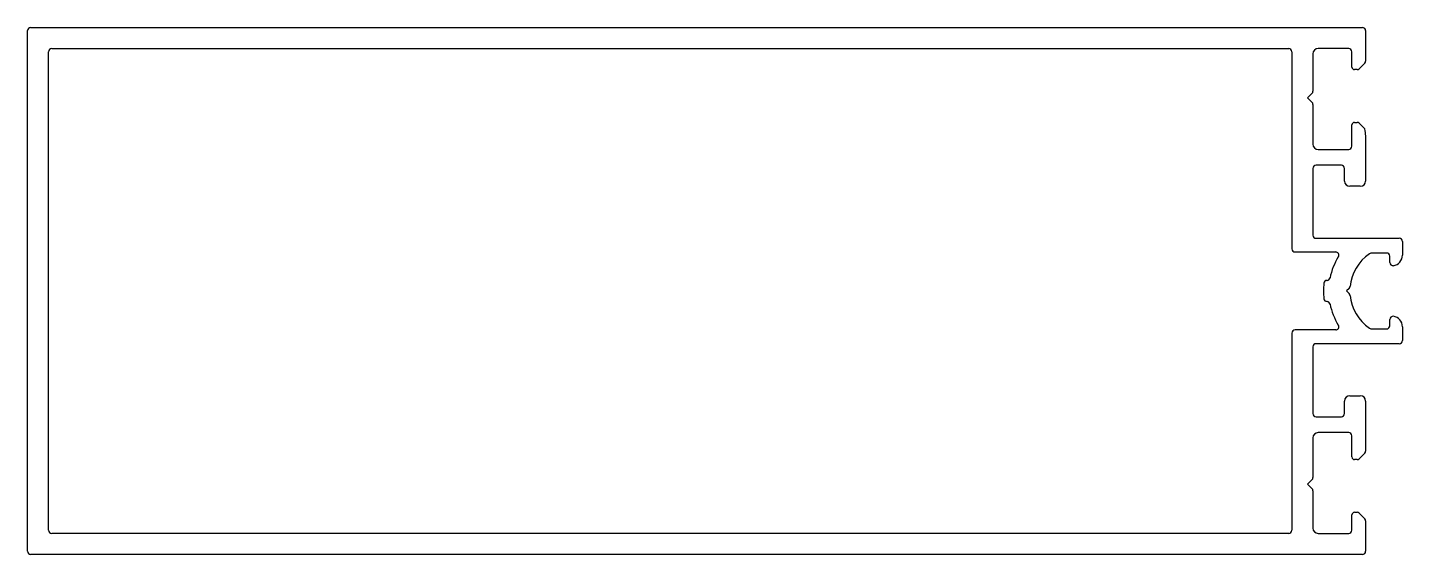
# Model space of a CAD drawing. Extents: x 1391 to 1522, y 1656 to 1706.
import ezdxf

# ---------------------------------------------------------------- set-up
doc = ezdxf.new("R2010")
doc.units = 0
doc.layers.get('0').update_dxf_attribs({"linetype": 'CONTINUOUS'})

msp = doc.modelspace()

# ---------------------------------------------------------------- linework, layer by layer
at = {"color": 0}
for p, q in [((1391.25, 1656.33), (1391.25, 1705.73)), ((1391.55, 1706.03), (1517.95, 1706.03)), ((1518.25, 1705.73), (1518.25, 1702.83)), ((1393.25, 1658.33), (1393.25, 1703.73)), ((1393.55, 1704.03), (1510.95, 1704.03)), ((1511.25, 1703.73), (1511.25, 1685.03)), ((1513.25, 1703.53), (1513.25, 1699.98)), ((1516.65, 1704.03), (1513.75, 1704.03)), ((1516.95, 1702.28), (1516.95, 1703.73)), ((1517.45, 1702.03), (1517.2, 1702.03)), ((1518.18, 1702.65), (1517.63, 1702.1)), ((1513.16, 1699.77), (1512.75, 1699.35)), ((1512.75, 1699.35), (1513.16, 1698.94)), ((1513.25, 1698.73), (1513.25, 1694.96)), ((1516.95, 1694.76), (1516.95, 1696.78)), ((1517.2, 1697.03), (1517.45, 1697.03)), ((1517.63, 1696.95), (1518.18, 1696.4)), ((1518.25, 1695.75), (1518.25, 1691.46)), ((1513.75, 1694.46), (1516.65, 1694.46)), ((1513.25, 1692.66), (1513.25, 1686.33)), ((1515.95, 1692.96), (1513.55, 1692.96)), ((1516.25, 1691.46), (1516.25, 1692.66)), ((1517.75, 1690.96), (1516.75, 1690.96)), ((1513.55, 1686.03), (1521.45, 1686.03)), ((1521.75, 1685.73), (1521.75, 1684.42)), ((1511.55, 1684.73), (1515.41, 1684.73)), ((1520.25, 1684.63), (1518.9, 1684.63)), ((1520.55, 1683.73), (1520.55, 1684.33)), ((1514.58, 1682.03), (1514.59, 1682.03)), ((1516.69, 1681.26), (1516.45, 1681.03)), ((1516.45, 1681.03), (1516.69, 1680.8)), ((1514.59, 1680.03), (1514.58, 1680.03)), ((1520.55, 1677.73), (1520.55, 1678.33)), ((1511.25, 1677.03), (1511.25, 1658.33)), ((1515.41, 1677.33), (1511.55, 1677.33)), ((1518.9, 1677.43), (1520.25, 1677.43)), ((1521.75, 1677.64), (1521.75, 1676.33)), ((1513.25, 1675.73), (1513.25, 1669.39)), ((1521.45, 1676.03), (1513.55, 1676.03)), ((1516.25, 1669.39), (1516.25, 1670.59)), ((1516.75, 1671.09), (1517.75, 1671.09)), ((1518.25, 1670.59), (1518.25, 1665.83)), ((1513.55, 1669.09), (1515.95, 1669.09)), ((1513.25, 1667.09), (1513.25, 1663.32)), ((1516.65, 1667.59), (1513.75, 1667.59)), ((1516.95, 1665.28), (1516.95, 1667.29)), ((1518.18, 1665.65), (1517.63, 1665.1)), ((1517.45, 1665.03), (1517.2, 1665.03)), ((1513.16, 1663.11), (1512.75, 1662.7)), ((1512.75, 1662.7), (1513.16, 1662.29)), ((1513.25, 1662.08), (1513.25, 1658.53)), ((1517.2, 1660.03), (1517.45, 1660.03)), ((1516.95, 1658.33), (1516.95, 1659.78)), ((1517.63, 1659.95), (1518.18, 1659.4)), ((1518.25, 1659.22), (1518.25, 1656.33)), ((1510.95, 1658.03), (1393.55, 1658.03)), ((1513.75, 1658.03), (1516.65, 1658.03)), ((1517.95, 1656.03), (1391.55, 1656.03))]:
    msp.add_line(p, q, dxfattribs=at)
for centre, radius, start, end in [((1391.55, 1705.73), 0.3, 90, 180), ((1517.95, 1705.73), 0.3, 0, 90), ((1393.55, 1703.73), 0.3, 90, 180), ((1510.95, 1703.73), 0.3, 0, 90), ((1513.75, 1703.53), 0.5, 90, 180), ((1516.65, 1703.73), 0.3, 0, 90), ((1517.2, 1702.28), 0.25, 180, 270), ((1517.45, 1702.28), 0.25, 270, 315), ((1518, 1702.83), 0.25, 315, 0), ((1512.95, 1699.98), 0.3, 315, 0), ((1512.95, 1698.73), 0.3, 0, 45), ((1517.2, 1696.78), 0.25, 90, 180), ((1517.45, 1696.78), 0.25, 45, 90), ((1515.42, 1695.76), 2.84, 359.7677, 13.0522), ((1513.75, 1694.96), 0.5, 180, 270), ((1516.65, 1694.76), 0.3, 270, 0), ((1513.55, 1692.66), 0.3, 90, 180), ((1515.95, 1692.66), 0.3, 0, 90), ((1516.75, 1691.46), 0.5, 180, 270), ((1517.75, 1691.46), 0.5, 270, 0), ((1513.55, 1686.33), 0.3, 180, 270), ((1511.55, 1685.03), 0.3, 180, 270), ((1521.45, 1685.73), 0.3, 0, 90), ((1520.99, 1681.03), 6.24, 148.676, 168.5346), ((1515.41, 1684.43), 0.3, 328.676, 90), ((1520.99, 1681.03), 4.24, 124.0164, 174.3591), ((1518.9, 1684.13), 0.5, 90, 124.0164), ((1520.25, 1684.33), 0.3, 0, 90), ((1520.85, 1683.73), 0.298, 179.5855, 278.6277), ((1520.75, 1684.42), 1, 278.2132, 0), ((1514.58, 1682.33), 0.3, 270, 348.5346), ((1520.99, 1681.03), 6.74, 173.7599, 186.2401), ((1514.59, 1681.73), 0.3, 90, 173.7599), ((1516.47, 1681.48), 0.3, 315, 354.3591), ((1514.59, 1680.33), 0.3, 186.2401, 270), ((1514.58, 1679.73), 0.3, 11.4654, 90), ((1520.99, 1681.03), 6.24, 191.4654, 211.324), ((1516.47, 1680.58), 0.3, 5.6409, 45), ((1520.99, 1681.03), 4.24, 185.6409, 235.9836), ((1520.85, 1678.33), 0.301, 82.0597, 179.7271), ((1520.75, 1677.64), 1, 0, 81.7868), ((1511.55, 1677.03), 0.3, 90, 180), ((1515.41, 1677.63), 0.3, 270, 31.324), ((1518.9, 1677.93), 0.5, 235.9836, 270), ((1520.25, 1677.73), 0.3, 270, 0), ((1513.55, 1675.73), 0.3, 90, 180), ((1521.45, 1676.33), 0.3, 270, 0), ((1516.75, 1670.59), 0.5, 90, 180), ((1517.75, 1670.59), 0.5, 0, 90), ((1513.55, 1669.39), 0.3, 180, 270), ((1515.95, 1669.39), 0.3, 270, 0), ((1513.75, 1667.09), 0.5, 90, 180), ((1516.65, 1667.29), 0.3, 0, 90), ((1517.2, 1665.28), 0.25, 180, 270), ((1518, 1665.83), 0.25, 315, 0), ((1517.45, 1665.28), 0.25, 270, 315), ((1512.95, 1663.32), 0.3, 315, 0), ((1512.95, 1662.08), 0.3, 0, 45), ((1517.2, 1659.78), 0.25, 90, 180), ((1517.45, 1659.78), 0.25, 45, 90), ((1518, 1659.22), 0.25, 0, 45), ((1393.55, 1658.33), 0.3, 180, 270), ((1510.95, 1658.33), 0.3, 270, 0), ((1513.75, 1658.53), 0.5, 180, 270), ((1516.65, 1658.33), 0.3, 270, 0), ((1391.55, 1656.33), 0.3, 180, 270), ((1517.95, 1656.33), 0.3, 270, 0)]:
    msp.add_arc(centre, radius, start, end, dxfattribs=at)

doc.saveas('drawing.dxf')
